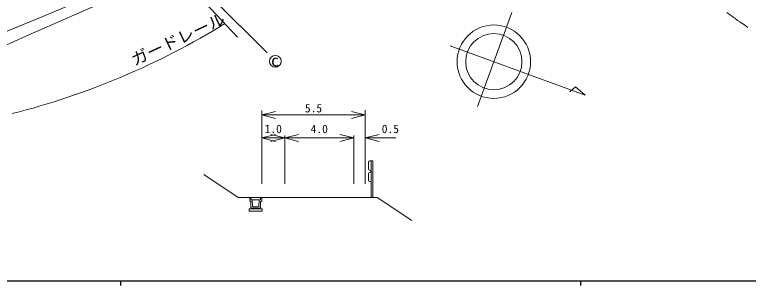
# Model space of a CAD drawing. Units: millimetres, scale not verified. Extents: x 40000 to 680000, y 20000 to 380000.
# Drawn here: x 145030 to 304489, y 204000 to 262928 of the extents above; entities that cross this region are included whole.
import ezdxf
from ezdxf.enums import TextEntityAlignment as Align

# ---------------------------------------------------------------- set-up
doc = ezdxf.new("R2010")
doc.units = ezdxf.units.MM
doc.header["$LTSCALE"] = 1000
for name, color, linetype, lineweight in [('M-BGD', 7, 'Continuous', 13), ('M-TTL-BAND', 7, 'Continuous', 25), ('M-WORK', 1, 'Continuous', 13)]:
    doc.layers.add(name, color=color, linetype=linetype, lineweight=lineweight)
doc.styles.add('ＭＳ ゴシック', font='')
doc.styles.get('ＭＳ ゴシック').set_extended_font_data('MS Gothic')

msp = doc.modelspace()

# ---------------------------------------------------------------- linework, layer by layer
at = {"layer": 'M-BGD'}
for p, q in [((198732, 226095), (198732, 242095)), ((198732, 241095), (201732, 241845)), ((221232, 241095), (198732, 241095)), ((198732, 241095), (201732, 240345)), ((221232, 241095), (218232, 241845)), ((221232, 241095), (218232, 240345)), ((221232, 226095), (221232, 242126)), ((198732, 236095), (201732, 236845)), ((203732, 236095), (198732, 236095)), ((198732, 236095), (201732, 235345)), ((203732, 236095), (200732, 236845)), ((203732, 236095), (200732, 235345)), ((203732, 236095), (206732, 236845)), ((203732, 226095), (203732, 236595)), ((218732, 236095), (203732, 236095)), ((203732, 236095), (206732, 235345)), ((218732, 236095), (215732, 236845)), ((218732, 236095), (215732, 235345)), ((218732, 226095), (218732, 236595)), ((221232, 236095), (224232, 236845)), ((221232, 226095), (221232, 236595)), ((227885, 236095), (221232, 236095)), ((221232, 236095), (224232, 235345)), ((221932, 230845), (221932, 229345)), ((222432, 231095), (222182, 231095)), ((222882, 231095), (222532, 231095)), ((222532, 223095), (222532, 231095)), ((222632, 231095), (222882, 231095)), ((222882, 223095), (222882, 231095)), ((186132, 228095), (193632, 223095)), ((221932, 228345), (221932, 226845)), ((222432, 226595), (222182, 226595)), ((196132, 223095), (193632, 223095)), ((196132, 223095), (196132, 222395)), ((196132, 223095), (196382, 223095)), ((196132, 222395), (196382, 222145)), ((196382, 223095), (196407, 222620)), ((196382, 223095), (198482, 223095)), ((196382, 222145), (196382, 220970)), ((196407, 222620), (196682, 222620)), ((196682, 222620), (196732, 221270)), ((198182, 222620), (196682, 222620)), ((198182, 222620), (198132, 221270)), ((198457, 222620), (198182, 222620)), ((198482, 223095), (198457, 222620)), ((198732, 223095), (198482, 223095)), ((198482, 222145), (198732, 222395)), ((198482, 220970), (198482, 222145)), ((218732, 223095), (198732, 223095)), ((198732, 222395), (198732, 223095)), ((223732, 223095), (218732, 223095)), ((223832, 223095), (221232, 223095)), ((223832, 223095), (231332, 218095)), ((196532, 220670), (196032, 220670)), ((196032, 220670), (196032, 220170)), ((196032, 220170), (198832, 220170)), ((196382, 220970), (196532, 220820)), ((196532, 220820), (198332, 220820)), ((196532, 220820), (196532, 220670)), ((196532, 220670), (198332, 220670)), ((196882, 221120), (197982, 221120)), ((198332, 220820), (198482, 220970)), ((198332, 220670), (198332, 220820)), ((198832, 220670), (198332, 220670)), ((198832, 220170), (198832, 220670))]:
    msp.add_line(p, q, dxfattribs=at)
for centre, radius, start, end in [((222182, 230845), 250, 90, 180), ((222182, 229345), 250, 180, 270), ((222182, 228345), 250, 90, 180), ((222182, 228845), 250, 270, 90), ((222182, 226845), 250, 180, 270), ((196882, 221270), 150, 180, 270), ((197982, 221270), 150, 270, 0)]:
    msp.add_arc(centre, radius, start, end, dxfattribs=at)
at = {"layer": 'M-TTL-BAND'}
for p, q in [((40000, 205000), (579000, 205000)), ((168000, 205000), (168000, 204000)), ((268000, 205000), (268000, 204000))]:
    msp.add_line(p, q, dxfattribs=at)
at = {"layer": 'M-WORK'}
for p, q in [((170830, 283845), (199921, 254587)), ((178050, 274522), (193447, 258027)), ((245589, 242898), (253086, 263366))]:
    msp.add_line(p, q, dxfattribs=at)
for points in [[(75953, 231543), (91510, 238019), (109499, 245558), (125788, 252178), (150268, 262169), (164237, 268085), (174479, 272750), (178050, 274522), (184238, 277918), (190180, 281306), (196747, 285059), (202637, 288630), (210169, 293816), (220316, 301237), (229613, 308184), (236871, 313929)], [(121135, 247590), (126935, 249835), (130222, 251349), (135709, 253350), (142358, 255941), (147464, 258265), (152608, 260494), (161391, 264362), (169856, 268092), (172059, 269175), (175047, 270370)], [(304387, 260114), (304048, 260422), (303785, 260531), (303648, 260695), (302931, 261142), (302632, 261346), (302168, 261690), (301497, 262209), (301187, 262363), (301036, 262532), (300635, 262793), (299809, 263400)], [(239681, 256168), (269019, 245409), (266953, 247214), (265724, 246097)]]:
    msp.add_lwpolyline(points, dxfattribs=at)
for centre, radius in [((249174, 252687), 7990), ((249174, 252687), 6116), ((201688, 252774), 1291)]:
    msp.add_circle(centre, radius, dxfattribs=at)
msp.add_arc((103901, 401297), 164993, 284.24194, 301.73814, dxfattribs=at)

# ---------------------------------------------------------------- texts
at = {"layer": 'M-BGD', "style": 'ＭＳ ゴシック'}
for s, p in [('5.5', (209982, 241095)), ('1.0', (201232, 236595)), ('4.0', (211232, 236595)), ('0.5', (226688, 236595))]:
    msp.add_text(s, height=1833, dxfattribs=at).set_placement(p, align=Align.BOTTOM_CENTER)
at = {"layer": 'M-WORK', "style": 'ＭＳ ゴシック', "width": 1.05}
msp.add_text('ガードレール', height=2566, rotation=25.107, dxfattribs=at).set_placement((181401, 255738), align=Align.BOTTOM_CENTER)
at = {"layer": 'M-WORK', "style": 'ＭＳ ゴシック'}
msp.add_text('c', height=2566, rotation=2.289, dxfattribs=at).set_placement((201612, 252928), align=Align.MIDDLE_CENTER)

doc.saveas('drawing.dxf')
